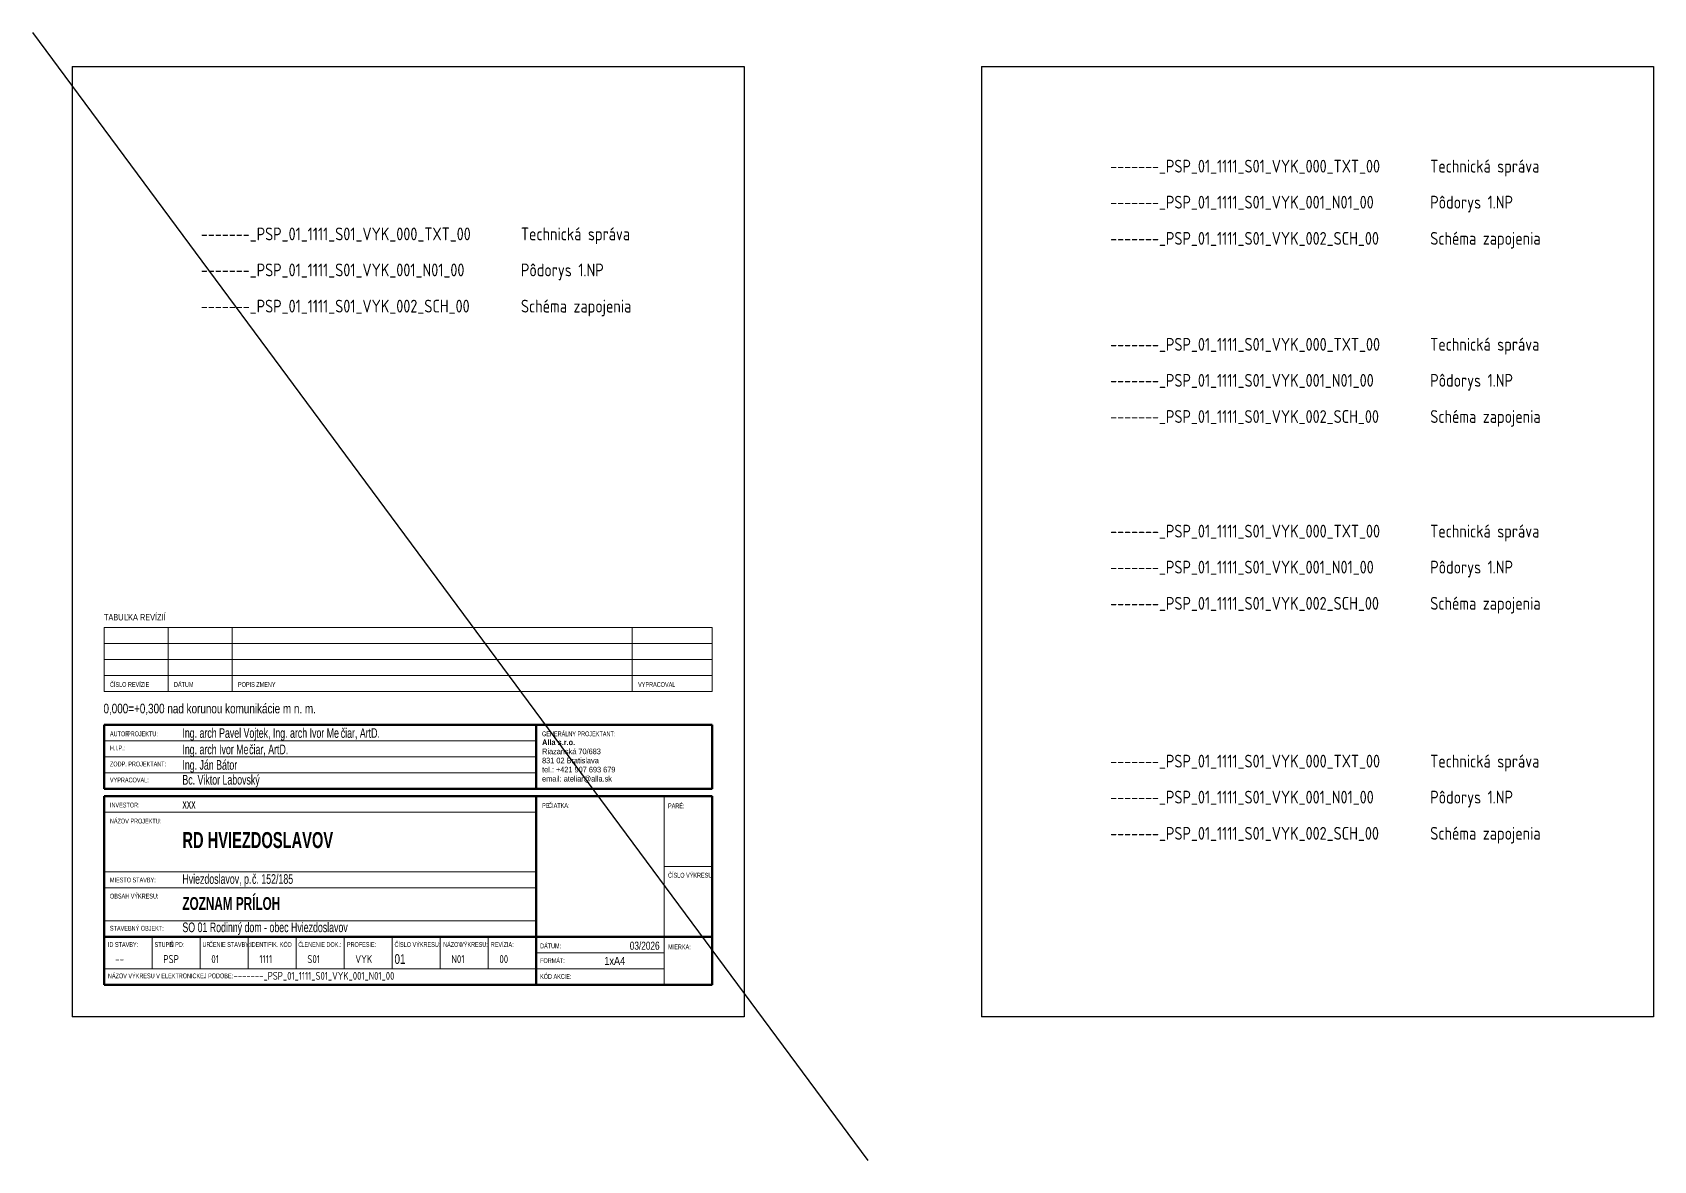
# Model space of a CAD drawing. Extents: x 43000 to 200282, y 3579 to 63943.
# Drawn here: x 174959 to 200282, y 28275 to 45902 of the extents above; entities that cross this region are included whole.
import ezdxf

# ---------------------------------------------------------------- set-up
doc = ezdxf.new("R2010")
doc.units = 0
doc.header["$MEASUREMENT"] = 0
doc.layers.get('0').update_dxf_attribs({"linetype": 'CONTINUOUS'})
for name, color, linetype, lineweight in [('_Wide Lines_', 7, 'CONTINUOUS', 70), ('Text Notes', 7, 'CONTINUOUS', 9), ('Title Blocks', 7, 'CONTINUOUS', 9)]:
    doc.layers.add(name, color=color, linetype=linetype, lineweight=lineweight)
doc.layers.add('vyk-vratka-ZARIADENIE', color=7, linetype='CONTINUOUS')
doc.styles.add('Arial Narrow', font='ARIALN.TTF', dxfattribs={"width": 0.8, "height": 1.5})
doc.styles.add('Arial Narrow_1', font='ARIALN.TTF', dxfattribs={"height": 1.75})
doc.styles.add('Arial Narrow_2', font='ARIALN.TTF', dxfattribs={"height": 2.5})
doc.styles.add('Arial Narrow_3', font='ARIALN.TTF', dxfattribs={"height": 2})
doc.styles.add('Arial Narrow_4', font='ARIALN.TTF', dxfattribs={"width": 0.8, "height": 3})
doc.styles.add('Arial Narrow_5', font='ARIALN.TTF', dxfattribs={"width": 0.9, "height": 3})
doc.styles.add('Arial Narrow_6', font='ARIALN.TTF', dxfattribs={"width": 0.9, "height": 2.5})
doc.styles.add('Arial Narrow_B', font='ARIALNB.TTF', dxfattribs={"height": 1.75})
doc.styles.add('Arial Narrow_B_1', font='ARIALNB.TTF', dxfattribs={"width": 0.8, "height": 5})
doc.styles.add('Arial Narrow_B_2', font='ARIALNB.TTF', dxfattribs={"width": 0.8, "height": 4})
doc.styles.add('ISOCPEUR_10', font='isocpeur.ttf', dxfattribs={"width": 0.8, "height": 2.5})

msp = doc.modelspace()

# ---------------------------------------------------------------- linework, layer by layer
at = {"linetype": 'Continuous', "ltscale": 0.2}
msp.add_line((174959.1, 45902.4), (188010.6, 28275.2), dxfattribs=at)
at = {"layer": '_Wide Lines_'}
for p, q in [((176078.5, 35082.4, -0.8), (185578.5, 35082.4, -0.8)), ((176078.5, 35082.4, -0.8), (176078.5, 34082.4, -0.8)), ((182828.5, 35082.4, -0.8), (182828.5, 34082.4, -0.8)), ((185578.5, 35082.4, -0.8), (185578.5, 34082.4, -0.8)), ((185578.5, 34082.4, -0.8), (176078.5, 34082.4, -0.8)), ((176078.5, 31019.8, -0.8), (176078.5, 33969.8, -0.8)), ((182828.5, 33969.8, -0.8), (176078.5, 33969.8, -0.8)), ((182828.5, 33969.8, -0.8), (182828.5, 31769.8, -0.8)), ((185578.5, 33969.8, -0.8), (182828.5, 33969.8, -0.8)), ((185578.5, 33969.8, -0.8), (185578.5, 31019.8, -0.8)), ((176078.5, 31769.8, -0.8), (182828.5, 31769.8, -0.8)), ((182828.5, 31769.8, -0.8), (182828.5, 31019.8, -0.8)), ((185578.5, 31769.8, -0.8), (182828.5, 31769.8, -0.8)), ((185578.5, 31019.8, -0.8), (176078.5, 31019.8, -0.8))]:
    msp.add_line(p, q, dxfattribs=at)
at = {"layer": 'Title Blocks'}
for p, q in [((176078.5, 36603.5, -0.8), (176078.5, 35603.5, -0.8)), ((176078.5, 36603.5, -0.8), (185578.5, 36603.5, -0.8)), ((177078.5, 36603.5, -0.8), (177078.5, 35603.5, -0.8)), ((178078.5, 36603.5, -0.8), (178078.5, 35603.5, -0.8)), ((184328.5, 36603.5, -0.8), (184328.5, 35603.5, -0.8)), ((185578.5, 35603.5, -0.8), (185578.5, 36603.5, -0.8)), ((176078.5, 36353.5, -0.8), (185578.5, 36353.5, -0.8)), ((176078.5, 36103.5, -0.8), (185578.5, 36103.5, -0.8)), ((176078.5, 35853.5, -0.8), (185578.5, 35853.5, -0.8)), ((176078.5, 35603.5, -0.8), (185578.5, 35603.5, -0.8)), ((182828.5, 34082.4, -0.8), (182828.5, 35082.4, -0.8)), ((182828.5, 34832.4, -0.8), (176078.5, 34832.4, -0.8)), ((182828.5, 34582.4, -0.8), (176078.5, 34582.4, -0.8)), ((182828.5, 34332.4, -0.8), (176078.5, 34332.4, -0.8)), ((184828.5, 31019.8, -0.8), (184828.5, 33969.8, -0.8)), ((182828.5, 33719.8, -0.8), (176078.5, 33719.8, -0.8)), ((182828.5, 32969.8, -0.8), (182828.5, 31769.8, -0.8)), ((182828.5, 32785.3, -0.8), (176078.5, 32785.3, -0.8)), ((184828.5, 32869.8, -0.8), (185578.5, 32869.8, -0.8)), ((182828.5, 32535.3, -0.8), (176078.5, 32535.3, -0.8)), ((182828.5, 32019.8, -0.8), (176078.5, 32019.8, -0.8)), ((176828.5, 31769.8, -0.8), (176828.5, 31269.8, -0.8)), ((177578.5, 31769.8, -0.8), (177578.5, 31269.8, -0.8)), ((178328.5, 31769.8, -0.8), (178328.5, 31269.8, -0.8)), ((179078.5, 31769.8, -0.8), (179078.5, 31269.8, -0.8)), ((179828.5, 31769.8, -0.8), (179828.5, 31269.8, -0.8)), ((180578.5, 31769.8, -0.8), (180578.5, 31269.8, -0.8)), ((181328.5, 31769.8, -0.8), (181328.5, 31269.8, -0.8)), ((182078.5, 31769.8, -0.8), (182078.5, 31269.8, -0.8)), ((182828.5, 31769.8, -0.8), (182828.5, 31019.8, -0.8)), ((185578.5, 31769.8, -0.8), (182828.5, 31769.8, -0.8)), ((184828.5, 31519.8, -0.8), (182828.5, 31519.8, -0.8)), ((184828.5, 31269.8, -0.8), (176078.5, 31269.8, -0.8))]:
    msp.add_line(p, q, dxfattribs=at)
at = {"layer": 'vyk-vratka-ZARIADENIE'}
for p, q in [((175578.5, 45369.8, -0.8), (186078.5, 45369.8, -0.8)), ((175578.5, 45369.8, -0.8), (175578.5, 30519.8, -0.8)), ((186078.5, 45369.8, -0.8), (186078.5, 30519.8, -0.8)), ((189782.2, 45369.8, -0.8), (200282.2, 45369.8, -0.8)), ((189782.2, 45369.8, -0.8), (189782.2, 30519.8, -0.8)), ((200282.2, 45369.8, -0.8), (200282.2, 30519.8, -0.8)), ((186078.5, 30519.8, -0.8), (175578.5, 30519.8, -0.8)), ((200282.2, 30519.8, -0.8), (189782.2, 30519.8, -0.8))]:
    msp.add_line(p, q, dxfattribs=at)

# ---------------------------------------------------------------- texts
at = {"layer": 'Text Notes', "attachment_point": 1, "style": 'ISOCPEUR_10'}
for s, insert, char_height, width in [('-------_PSP_01_1111_S01_VYK_000_TXT_00', (191793.9, 43912.6, -0.8), 200, 3213.044), ('Technická správa', (196793.9, 43912.6, -0.8), 200, 3213.044), ('-------_PSP_01_1111_S01_VYK_001_N01_00', (191793.9, 43350, -0.8), 200, 3450.904), ('Pôdorys 1.NP', (196793.9, 43350, -0.8), 200, 3450.904), ('-------_PSP_01_1111_S01_VYK_000_TXT_00', (177590.2, 42853.9, -0.8), 200, 3213.044), ('Technická správa', (182590.2, 42853.9, -0.8), 200, 3213.044), ('-------_PSP_01_1111_S01_VYK_002_SCH_00', (191793.9, 42784.5), 200, 3213.044), ('Schéma zapojenia', (196793.9, 42784.5), 200, 3213.044), ('-------_PSP_01_1111_S01_VYK_001_N01_00', (177590.2, 42291.3, -0.8), 200, 3450.904), ('Pôdorys 1.NP', (182590.2, 42291.3, -0.8), 200, 3450.904), ('-------_PSP_01_1111_S01_VYK_002_SCH_00', (177590.2, 41725.8), 200, 3213.044), ('Schéma zapojenia', (182590.2, 41725.8), 200, 3213.044), ('-------_PSP_01_1111_S01_VYK_000_TXT_00', (191793.9, 41129, -0.8), 200, 3213.044), ('Technická správa', (196793.9, 41129, -0.8), 200, 3213.044), ('-------_PSP_01_1111_S01_VYK_001_N01_00', (191793.9, 40566.3, -0.8), 200, 3450.904), ('Pôdorys 1.NP', (196793.9, 40566.3, -0.8), 200, 3450.904), ('-------_PSP_01_1111_S01_VYK_002_SCH_00', (191793.9, 40000.8), 200, 3213.044), ('Schéma zapojenia', (196793.9, 40000.8), 200, 3213.044), ('-------_PSP_01_1111_S01_VYK_000_TXT_00', (191793.9, 38210.3, -0.8), 200, 3213.044), ('Technická správa', (196793.9, 38210.3, -0.8), 200, 3213.044), ('-------_PSP_01_1111_S01_VYK_001_N01_00', (191793.9, 37647.7, -0.8), 200, 3450.904), ('Pôdorys 1.NP', (196793.9, 37647.7, -0.8), 200, 3450.904), ('-------_PSP_01_1111_S01_VYK_002_SCH_00', (191793.9, 37082.2), 200, 3213.044), ('Schéma zapojenia', (196793.9, 37082.2), 200, 3213.044), ('-------_PSP_01_1111_S01_VYK_000_TXT_00', (191793.9, 34616.6, -0.8), 200, 3213.044), ('Technická správa', (196793.9, 34616.6, -0.8), 200, 3213.044), ('-------_PSP_01_1111_S01_VYK_001_N01_00', (191793.9, 34054, -0.8), 200, 3450.904), ('Pôdorys 1.NP', (196793.9, 34054, -0.8), 200, 3450.904), ('-------_PSP_01_1111_S01_VYK_002_SCH_00', (191793.9, 33488.5), 200, 3213.044), ('Schéma zapojenia', (196793.9, 33488.5), 200, 3213.044), ('--', (176253.6, 31485.7, -0.8), 125, 173.165), ('PSP', (177003.6, 31485.7, -0.8), 125, 288.608), ('01', (177753.6, 31485.7, -0.8), 125, 147.511), ('1111', (178503.6, 31485.7, -0.8), 125, 243.713), ('S01', (179253.6, 31485.7, -0.8), 125, 243.713), ('VYK', (180003.6, 31485.7, -0.8), 125, 301.435), ('N01', (181503.6, 31485.7, -0.8), 125, 243.713), ('00', (182253.6, 31485.7, -0.8), 125, 173.165), ('-------_PSP_01_1111_S01_VYK_001_N01_00', (178102.2, 31222.5, -0.8), 121.953, 3213.044)]:
    msp.add_mtext(s, dxfattribs=dict(at, insert=insert, char_height=char_height, width=width))
at = {"layer": 'Title Blocks', "attachment_point": 1}
for s, insert, char_height, width, style in [('TABU', (176076.4, 36814.9, -0.8), 100, 380.802, 'Arial Narrow_3'), ('ĽKA REVÍZIÍ', (176390.6, 36814.9, -0.8), 100, 813.713, 'Arial Narrow_3'), ('ČÍSLO REVÍZIE', (176170.1, 35751.4, -0.8), 75, 606.076, 'Arial Narrow'), ('DÁTUM', (177170.1, 35751.4, -0.8), 75, 301.435, 'Arial Narrow'), ('POPIS ZMENY', (178170.1, 35751.4, -0.8), 75, 580.422, 'Arial Narrow'), ('VYPRACOVAL', (184420.1, 35751.4, -0.8), 75, 580.422, 'Arial Narrow'), ('0,000=+0,300 nad korunou komunikácie m n. m.', (176068.8, 35413.2, -0.8), 150, 4065.758, 'Arial Narrow_5'), ('AUTOR', (176170.1, 34980.3, -0.8), 75, 295.021, 'Arial Narrow'), (' PROJEKTU:', (176413.5, 34980.3, -0.8), 75, 497.046, 'Arial Narrow'), ('Ing. arch Pavel Vojtek, Ing. arch Ivor Me', (177302, 35030.8, -0.8), 150, 2998.311, 'Arial Narrow_4'), ('čiar, ArtD.', (179775.9, 35030.8, -0.8), 150, 750.38, 'Arial Narrow_4'), ('GENERÁLNY PROJEKTANT:', (182920.1, 34980.3, -0.8), 75, 1131.983, 'Arial Narrow'), ('H.I.P.:', (176170.1, 34759.2, -0.8), 75, 230.886, 'Arial Narrow'), ('Ing. arch Ivor Me', (177302, 34774.5, -0.8), 150, 1263.459, 'Arial Narrow_4'), ('čiar, ArtD.', (178344.5, 34774.5, -0.8), 150, 750.38, 'Arial Narrow_4'), ('Alla s.r.o.', (182920.1, 34854.6, -0.8), 87.5, 541.139, 'Arial Narrow_B'), ('Riazanská 70/683', (182920.1, 34712.4, -0.8), 87.5, 974.05, 'Arial Narrow_1'), ('ZODP. PROJEKTANT:', (176170.1, 34509.2, -0.8), 75, 862.616, 'Arial Narrow'), ('Ing. Ján Bátor', (177302, 34532.3, -0.8), 150, 1263.459, 'Arial Narrow_4'), ('831 02 Bratislava', (182920.1, 34570.1, -0.8), 87.5, 937.974, 'Arial Narrow_1'), ('VYPRACOVAL:', (176170.1, 34259.2, -0.8), 75, 602.869, 'Arial Narrow'), ('Bc. Viktor Labovský', (177302, 34299.9, -0.8), 150, 1391.729, 'Arial Narrow_4'), ('tel.: +421 907 693 679', (182920.1, 34427.9, -0.8), 87.5, 1210.548, 'Arial Narrow_1'), ('email: ateliar@alla.sk', (182920.1, 34285.7, -0.8), 87.5, 1158.438, 'Arial Narrow_1'), ('INVESTOR:', (176170.1, 33867.7, -0.8), 75, 455.359, 'Arial Narrow'), ('xxx', (177302, 33925.3, -0.8), 150, 250.126, 'Arial Narrow_4'), ('PE', (182920.1, 33860.7, -0.8), 75, 115.443, 'Arial Narrow'), ('ČIATKA:', (183015.4, 33860.7, -0.8), 75, 330.295, 'Arial Narrow'), ('PARÉ:', (184887.6, 33855.7, -0.8), 75, 256.54, 'Arial Narrow'), ('NÁZOV PROJEKTU:', (176170.1, 33617.9, -0.8), 75, 788.861, 'Arial Narrow'), ('RD HVIEZDOSLAVOV', (177302, 33408.2, -0.8), 250, 2892.488, 'Arial Narrow_B_1'), ('MIESTO STAVBY:', (176170.1, 32697, -0.8), 75, 708.692, 'Arial Narrow'), ('Hviezdoslavov, p.', (177302, 32749.5, -0.8), 150, 1317.974, 'Arial Narrow_4'), ('č. 152/185', (178389.4, 32749.5, -0.8), 150, 785.654, 'Arial Narrow_4'), ('ČÍSLO VÝKRESU:', (184887.6, 32771.3, -0.8), 75, 708.692, 'Arial Narrow'), ('OBSAH VÝKRESU:', (176170.1, 32445, -0.8), 75, 753.586, 'Arial Narrow'), ('ZOZNAM PRÍLOH', (177302, 32392.6, -0.8), 200, 1664.303, 'Arial Narrow_B_2'), ('STAVEBNÝ OBJEKT:', (176170.1, 31942.4, -0.8), 75, 833.755, 'Arial Narrow'), ('SO 01 Rodinný dom - obec Hviezdoslavov', (177302, 31994.8, -0.8), 150, 3158.649, 'Arial Narrow_4'), ('ID STAVBY:', (176138.9, 31688.8, -0.8), 75, 468.186, 'Arial Narrow'), ('STUPE', (176867.6, 31688.8, -0.8), 75, 285.401, 'Arial Narrow'), ('Ň PD:', (177103.1, 31688.8, -0.8), 75, 224.472, 'Arial Narrow'), ('UR', (177615.4, 31688.8, -0.8), 75, 121.856, 'Arial Narrow'), ('ČENIE STAVBY:', (177715.9, 31688.8, -0.8), 75, 644.557, 'Arial Narrow'), ('IDENTIFIK. KÓD', (178360.7, 31688.8, -0.8), 75, 634.937, 'Arial Narrow'), ('\\fArial Narrow|b0|i0|c238|p34|;\\W.8;:', (178884.6, 31688.8, -0.8), 75, 22.447, 'Arial Narrow'), ('\\fArial Narrow|b0|i0|c238|p34|;\\W.8;Č', (179111.3, 31688.8, -0.8), 75, 60.928, 'Arial Narrow'), ('LENENIE DOK.:', (179161.6, 31688.8, -0.8), 75, 615.696, 'Arial Narrow'), ('PROFESIE:', (179871, 31688.8, -0.8), 75, 452.152, 'Arial Narrow'), ('ČÍSLO VÝKRESU:', (180615.1, 31688.8, -0.8), 75, 708.692, 'Arial Narrow'), ('NÁZOV', (181374.7, 31688.8, -0.8), 75, 291.814, 'Arial Narrow'), (' VÝKRESU:', (181615.5, 31688.8, -0.8), 75, 455.359, 'Arial Narrow'), ('REVÍZIA:', (182118.8, 31688.8, -0.8), 75, 352.743, 'Arial Narrow'), ('DÁTUM:', (182888.9, 31667.4, -0.8), 75, 323.882, 'Arial Narrow'), ('03/2026', (184290, 31694.9, -0.8), 125, 562.785, 'Arial Narrow_6'), ('01', (180615.1, 31499.1, -0.8), 150, 209.24, 'Arial Narrow_5'), ('FORMÁT:', (182888.9, 31437, -0.8), 75, 378.397, 'Arial Narrow'), ('1xA4', (183892.1, 31458.1, -0.8), 125, 1050.211, 'Arial Narrow_2'), ('MIERKA:', (184888.9, 31651.8, -0.8), 75, 349.536, 'Arial Narrow'), ('NÁZOV VÝKRESU V ELEKTRONICKEJ PODOBE:', (176138.9, 31198.2, -0.8), 75, 1933.67, 'Arial Narrow'), ('KÓD AKCIE:', (182888.9, 31189.3, -0.8), 75, 484.219, 'Arial Narrow')]:
    msp.add_mtext(s, dxfattribs=dict(at, insert=insert, char_height=char_height, width=width, style=style))

doc.saveas('drawing.dxf')
